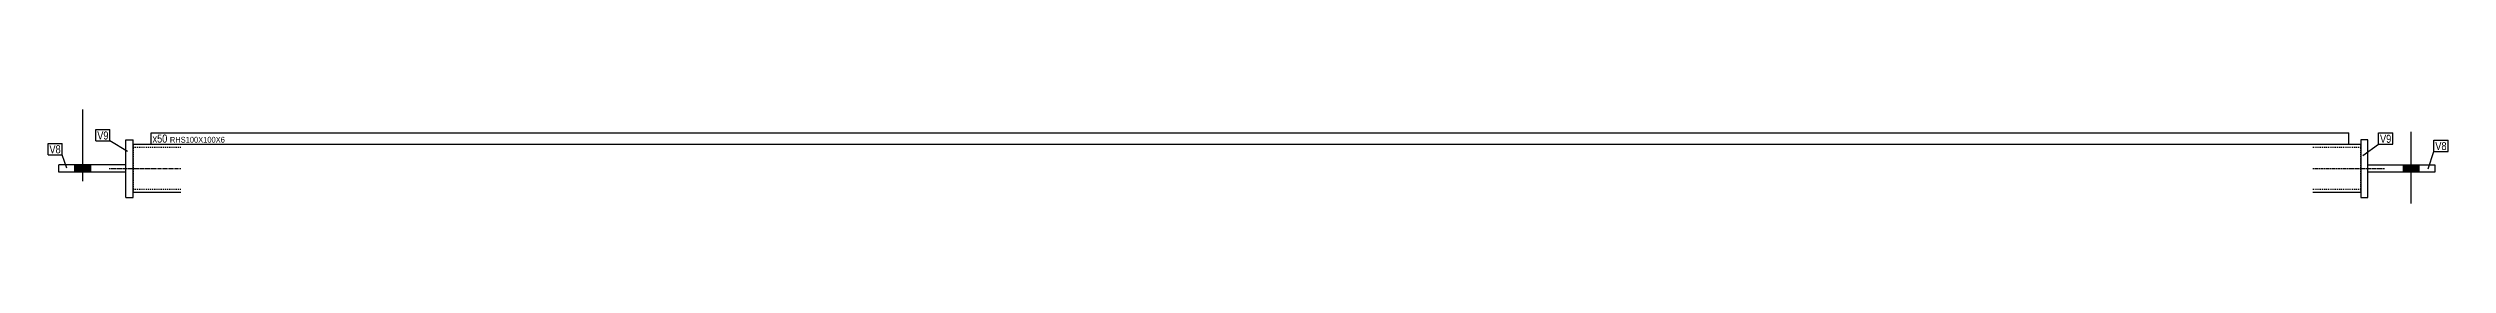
# Model space of a CAD drawing. Header units: millimetres. Extents: x 12 to 15615, y 0 to 382.
# Drawn here: x 10605 to 15615, y 0 to 194 of the extents above; entities that cross this region are included whole.
import ezdxf

# ---------------------------------------------------------------- set-up
doc = ezdxf.new("R2010")
doc.units = ezdxf.units.MM
doc.linetypes.add('DXK_LINE_DOT2', pattern=[3.9198, 1.9599, -1.9599])
doc.linetypes.add('DXK_LINE_DOT3', pattern=[5.9187, 2.979, -0.9799, 0.9799, -0.9799])
doc.layers.add('STÅL', color=7, linetype='Continuous')
doc.layers.add('TEKST', color=7, linetype='Continuous')
doc.styles.add('Arial Narrow', font='ARIALN.TTF', dxfattribs={"height": 0.2})

msp = doc.modelspace()

# ---------------------------------------------------------------- hatches: boundary and pattern name
at = {"layer": 'STÅL', "linetype": 'Continuous'}
for points in [[(10661, 64.5), (10694, 64.5), (10694, 79.5), (10661, 79.5)], [(15554, 79.5), (15521, 79.5), (15521, 64.5), (15554, 64.5)]]:
    msp.add_hatch(color=96, dxfattribs=at).paths.add_polyline_path(points)

# ---------------------------------------------------------------- linework, layer by layer
at = {"layer": 'STÅL', "color": 96, "linetype": 'Continuous'}
for p, q in [((10677.5, 45.5), (10677.5, 194.5)), ((15537.5, 148.5), (15537.5, -0.5)), ((10661, 64.5), (10661, 79.5)), ((10694, 64.5), (10694, 79.5)), ((15521, 79.5), (15521, 64.5)), ((15554, 79.5), (15554, 64.5))]:
    msp.add_line(p, q, dxfattribs=at)
at = {"layer": 'STÅL', "color": 2, "linetype": 'Continuous'}
for p, q in [((10767.5, 12), (10767.5, 132)), ((10767.5, 132), (10782.5, 132)), ((10782.5, 12), (10782.5, 132)), ((10882.5, 122), (10782.5, 122)), ((15432.5, 122), (15332.5, 122)), ((15432.5, 132), (15432.5, 12)), ((15447.5, 132), (15432.5, 132)), ((15447.5, 12), (15447.5, 132)), ((10627.5, 64.5), (10627.5, 79.5)), ((10767.5, 79.5), (10627.5, 79.5)), ((10767.5, 64.5), (10627.5, 64.5)), ((15447.5, 79.5), (15587.5, 79.5)), ((15587.5, 64.5), (15447.5, 64.5)), ((15587.5, 79.5), (15587.5, 64.5)), ((10767.5, 12), (10782.5, 12)), ((10882.5, 22), (10782.5, 22)), ((15432.5, 22), (15332.5, 22)), ((15432.5, 12), (15447.5, 12))]:
    msp.add_line(p, q, dxfattribs=at)
at = {"layer": 'STÅL', "color": 7, "linetype": 'DXK_LINE_DOT2'}
for p, q in [((10782.5, 122), (10782.5, 22.9)), ((10882.5, 116), (10782.5, 116)), ((15432.5, 116), (15332.5, 116)), ((15432.5, 22), (15432.5, 122)), ((10767.5, 64.5), (10767.5, 79.5)), ((15447.5, 64.5), (15447.5, 79.5)), ((10882.5, 28), (10782.5, 28)), ((10782.5, 22.9), (10782.5, 22)), ((15432.5, 28), (15332.5, 28))]:
    msp.add_line(p, q, dxfattribs=at)
at = {"layer": 'STÅL', "color": 7, "linetype": 'DXK_LINE_DOT3'}
for p, q in [((10732.5, 72), (10882.5, 72)), ((15332.5, 72), (15482.5, 72))]:
    msp.add_line(p, q, dxfattribs=at)

# ---------------------------------------------------------------- wipeouts: each hides what was drawn before it
at = {"color": 0}
for points in [[(10731.2, 132.4), (10731.2, 149.9), (10707.7, 149.9), (10707.7, 132.4)], [(15496.4, 125.5), (15496.4, 143), (15472.9, 143), (15472.9, 125.5)], [(15611.8, 110.4), (15611.8, 127.9), (15588.3, 127.9), (15588.3, 110.4)]]:
    msp.add_wipeout(points, dxfattribs=at).dxf.layer = 'TEKST'

# ---------------------------------------------------------------- next in the draw order: wipeouts: each hides what was drawn before it
for points in [[(10631.3, 103.7), (10631.3, 121.2), (10607.9, 121.2), (10607.9, 103.7)], [(10731.2, 132.4), (10731.2, 149.9), (10707.7, 149.9), (10707.7, 132.4)], [(10854, 125.9), (10854, 143.4), (10823.1, 143.4), (10823.1, 125.9)], [(15496.4, 125.5), (15496.4, 143), (15472.9, 143), (15472.9, 125.5)], [(15611.8, 110.4), (15611.8, 127.9), (15588.3, 127.9), (15588.3, 110.4)]]:
    msp.add_wipeout(points, dxfattribs=at).dxf.layer = 'TEKST'

# ---------------------------------------------------------------- next in the draw order: linework, layer by layer
at = {"layer": 'TEKST', "color": 7, "linetype": 'Continuous'}
for p, q in [((10704.7, 152.9), (10734.2, 152.9)), ((10704.7, 129.4), (10704.7, 152.9)), ((10734.2, 129.4), (10734.2, 152.9)), ((10704.7, 129.4), (10734.2, 129.4)), ((10770.8, 107.7), (10734.2, 129.4)), ((15437.3, 99.3), (15469.9, 122.5)), ((15469.9, 146), (15499.4, 146)), ((15469.9, 122.5), (15469.9, 146)), ((15469.9, 122.5), (15499.4, 122.5)), ((15499.4, 122.5), (15499.4, 146)), ((15573.3, 71.6), (15585.3, 107.4)), ((15585.3, 130.9), (15614.8, 130.9)), ((15585.3, 107.4), (15585.3, 130.9)), ((15585.3, 107.4), (15614.8, 107.4)), ((15614.8, 107.4), (15614.8, 130.9))]:
    msp.add_line(p, q, dxfattribs=at)

# ---------------------------------------------------------------- next in the draw order: texts
at = {"layer": 'TEKST', "color": 3, "style": 'Arial Narrow'}
for s, p in [('V9', (10707.7, 132.4)), ('V9', (15472.9, 125.5)), ('V8', (15588.3, 110.4))]:
    msp.add_text(s, height=16.7, dxfattribs=at).set_placement(p)

# ---------------------------------------------------------------- next in the draw order: wipeouts: each hides what was drawn before it
at = {"color": 0}
for points in [[(10631.3, 103.7), (10631.3, 121.2), (10607.9, 121.2), (10607.9, 103.7)], [(10854, 125.9), (10854, 143.4), (10823.1, 143.4), (10823.1, 125.9)]]:
    msp.add_wipeout(points, dxfattribs=at).dxf.layer = 'TEKST'

# ---------------------------------------------------------------- next in the draw order: linework, layer by layer
at = {"layer": 'TEKST', "color": 7, "linetype": 'Continuous'}
for p, q in [((10604.9, 124.2), (10634.3, 124.2)), ((10604.9, 100.7), (10604.9, 124.2)), ((10604.9, 100.7), (10634.3, 100.7)), ((10634.3, 100.7), (10634.3, 124.2)), ((10644.3, 72.4), (10634.3, 100.7)), ((10820.1, 122.9), (10820.1, 146.4)), ((10821.3, 122), (10820.1, 122.9))]:
    msp.add_line(p, q, dxfattribs=at)

# ---------------------------------------------------------------- next in the draw order: texts
at = {"layer": 'TEKST', "color": 3, "style": 'Arial Narrow'}
msp.add_text('V8', height=16.7, dxfattribs=at).set_placement((10607.9, 103.7))

# ---------------------------------------------------------------- next in the draw order: wipeouts: each hides what was drawn before it
at = {"color": 0}
msp.add_wipeout([(15404.8, 125.9), (15404.8, 138.4), (10859.3, 138.4), (10859.3, 125.9)], dxfattribs=at).dxf.layer = 'TEKST'

# ---------------------------------------------------------------- next in the draw order: wipeouts: each hides what was drawn before it
msp.add_wipeout([(15404.8, 125.9), (15404.8, 138.4), (10859.3, 138.4), (10859.3, 125.9)], dxfattribs=at).dxf.layer = 'TEKST'

# ---------------------------------------------------------------- next in the draw order: linework, layer by layer
at = {"layer": 'TEKST', "color": 7, "linetype": 'Continuous'}
for p, q in [((10820.1, 146.4), (15407.8, 146.4)), ((10820.1, 122.9), (15407.8, 122.9)), ((15407.8, 122.9), (15407.8, 146.4))]:
    msp.add_line(p, q, dxfattribs=at)

# ---------------------------------------------------------------- next in the draw order: texts
at = {"layer": 'TEKST', "color": 3, "style": 'Arial Narrow'}
for s, height, p in [('x50', 16.7, (10823.1, 125.9)), ('RHS100X100X6', 11.93, (10859.3, 125.9))]:
    msp.add_text(s, height=height, dxfattribs=at).set_placement(p)

doc.saveas('drawing.dxf')
